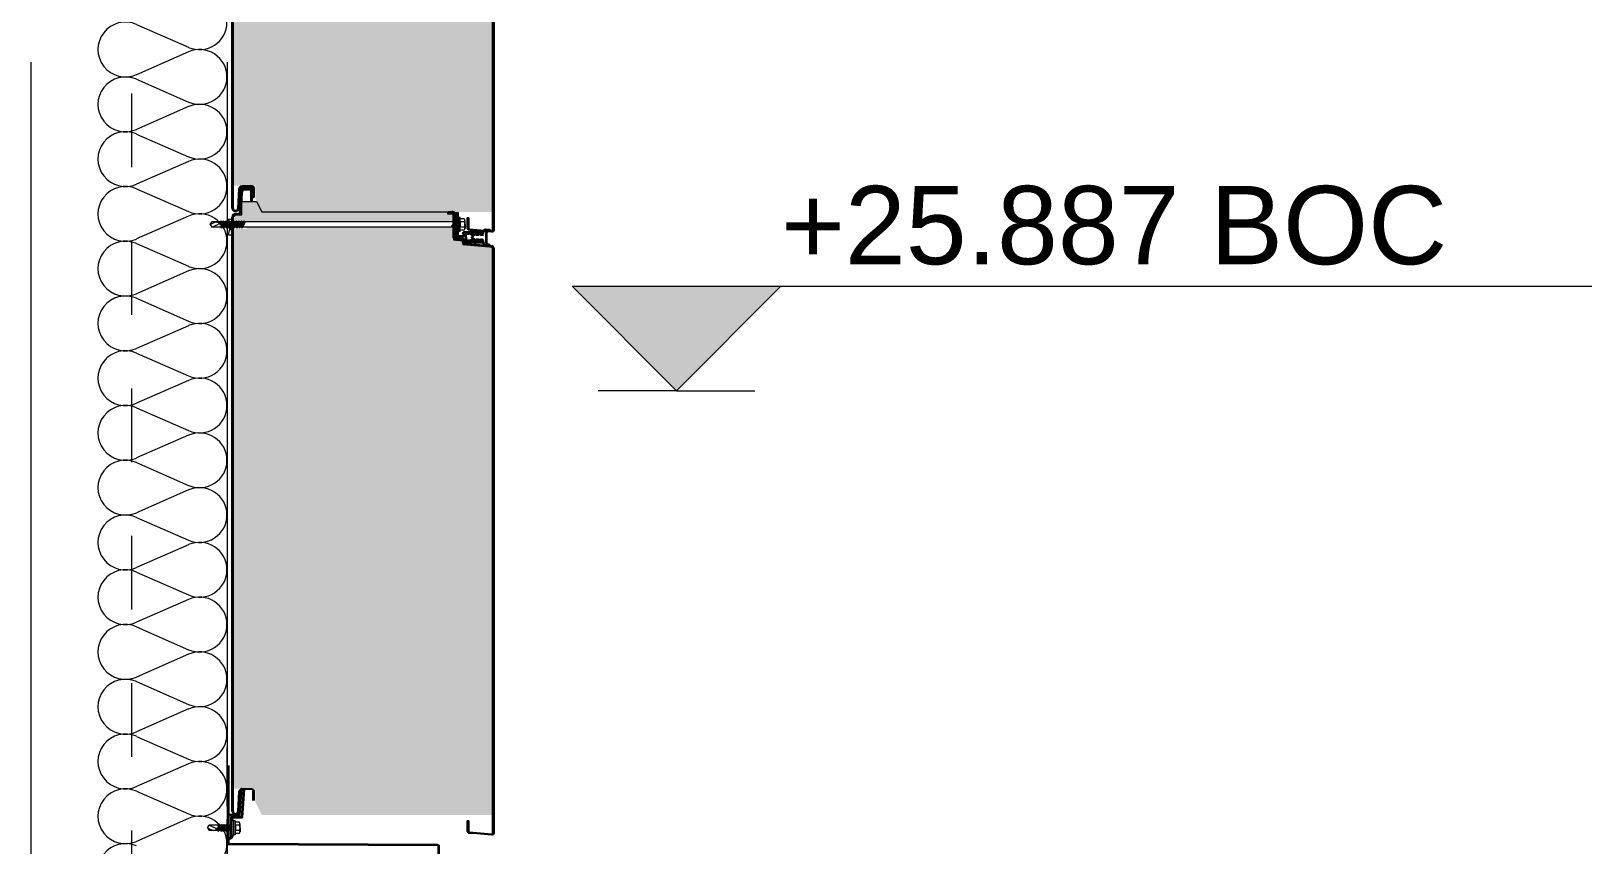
# Model space of a CAD drawing. Header units: millimetres. Extents: x -54677 to 188015, y -4000 to 32873.
# Drawn here: x -13473 to -12278, y 19752 to 20375 of the extents above; entities that cross this region are included whole.
import ezdxf

# ---------------------------------------------------------------- set-up
doc = ezdxf.new("R2010")
doc.units = ezdxf.units.MM
doc.header["$MEASUREMENT"] = 0
doc.linetypes.add('Dashed', pattern=[112.888889, 56.444445, -56.444445])
doc.linetypes.add('Hidden Line', pattern=[55, 45, -10])
for name, color, linetype, lineweight in [('0_Pen_No__1', 7, 'Continuous', 13), ('0_Pen_No__3', 7, 'Continuous', 18), ('0_Pen_No__4', 7, 'Continuous', 20), ('0_Pen_No__5', 7, 'Continuous', 25), ('0_Pen_No__6', 7, 'Continuous', 35), ('0_Pen_No__7', 7, 'Continuous', 35), ('2D Layer_Pen_No__1', 7, 'Continuous', 13), ('A-35-M_FFE_Loose_Pen_No__1', 7, 'Continuous', 13), ('New_A-95-D_Stair_Detail.Dim_Pen_No__4', 7, 'Continuous', 20)]:
    doc.layers.add(name, color=color, linetype=linetype, lineweight=lineweight)
doc.layers.add('0_Pen_No__81', color=7, linetype='Continuous', lineweight=20, true_color=0x6a6a6a)
doc.layers.add('A-20-M_Ceiling_Pen_No__241', color=7, linetype='Continuous', lineweight=13, true_color=0xc30c20)
doc.layers.add('A-35-M_FFE_Loose', color=7, linetype='Continuous')
doc.layers.add('New_A-95-D_Stair_Detail.Dim', color=7, linetype='Continuous')
doc.styles.add('GENERATED_STYLE_1', font='')
doc.styles.get('GENERATED_STYLE_1').set_extended_font_data('Arial')

# ---------------------------------------------------------------- blocks, each defined once
blk = doc.blocks.new('Fiber Insulation 17[1]_1', base_point=(-13322.7, 20801.6))
at = {"layer": 'A-35-M_FFE_Loose_Pen_No__1', "linetype": 'Continuous'}
for p, q in [((-13392.1, 20380.5), (-13352.2, 20363)), ((-13352.2, 20359.5), (-13392.1, 20342)), ((-13392.1, 20338.5), (-13352.2, 20321.1)), ((-13352.2, 20317.6), (-13392.1, 20300.1)), ((-13392.1, 20296.6), (-13352.2, 20279.1)), ((-13352.2, 20275.6), (-13392.1, 20258.2)), ((-13392.1, 20254.7), (-13352.2, 20237.2)), ((-13352.2, 20233.7), (-13392.1, 20216.2)), ((-13392.1, 20212.7), (-13352.2, 20195.3)), ((-13352.2, 20191.7), (-13392.1, 20174.3)), ((-13392.1, 20170.8), (-13352.2, 20153.3)), ((-13352.2, 20149.8), (-13392.1, 20132.4)), ((-13392.1, 20128.8), (-13352.2, 20111.4)), ((-13352.2, 20107.9), (-13392.1, 20090.4)), ((-13392.1, 20086.9), (-13352.2, 20069.5)), ((-13352.2, 20065.9), (-13392.1, 20048.5)), ((-13392.1, 20045), (-13352.2, 20027.5)), ((-13352.2, 20024), (-13392.1, 20006.6)), ((-13392.1, 20003), (-13352.2, 19985.6)), ((-13352.2, 19982.1), (-13392.1, 19964.6)), ((-13392.1, 19961.1), (-13352.2, 19943.7)), ((-13352.2, 19940.1), (-13392.1, 19922.7)), ((-13392.1, 19919.2), (-13352.2, 19901.7)), ((-13352.2, 19898.2), (-13392.1, 19880.7)), ((-13392.1, 19877.2), (-13352.2, 19859.8)), ((-13352.2, 19856.3), (-13392.1, 19838.8)), ((-13392.1, 19835.3), (-13352.2, 19817.8)), ((-13352.2, 19814.3), (-13392.1, 19796.9)), ((-13392.1, 19793.4), (-13352.2, 19775.9)), ((-13352.2, 19772.4), (-13392.1, 19754.9))]:
    blk.add_line(p, q, dxfattribs=at)
for centre, start, end in [((-13400.6, 20361.3), 66.3487, 293.6514), ((-13343.8, 20382.2), 246.3487, 0), ((-13343.8, 20340.3), 0, 113.6513), ((-13400.6, 20319.3), 66.3487, 293.6514), ((-13343.8, 20340.3), 246.3487, 0), ((-13343.8, 20298.4), 0, 113.6513), ((-13400.6, 20277.4), 66.3487, 293.6514), ((-13343.8, 20298.4), 246.3487, 0), ((-13343.8, 20256.4), 0, 113.6513), ((-13400.6, 20235.4), 66.3487, 293.6514), ((-13343.8, 20256.4), 246.3487, 0), ((-13343.8, 20214.5), 0, 113.6513), ((-13400.6, 20193.5), 66.3487, 293.6514), ((-13343.8, 20214.5), 246.3487, 0), ((-13343.8, 20172.5), 0, 113.6513), ((-13400.6, 20151.6), 66.3487, 293.6514), ((-13343.8, 20172.5), 246.3487, 0), ((-13343.8, 20130.6), 0, 113.6513), ((-13400.6, 20109.6), 66.3487, 293.6514), ((-13343.8, 20130.6), 246.3487, 0), ((-13343.8, 20088.7), 0, 113.6513), ((-13400.6, 20067.7), 66.3487, 293.6514), ((-13343.8, 20088.7), 246.3487, 0), ((-13343.8, 20046.7), 0, 113.6513), ((-13400.6, 20025.8), 66.3487, 293.6514), ((-13343.8, 20046.7), 246.3487, 0), ((-13343.8, 20004.8), 0, 113.6513), ((-13400.6, 19983.8), 66.3487, 293.6514), ((-13343.8, 20004.8), 246.3487, 0), ((-13343.8, 19962.9), 0, 113.6513), ((-13400.6, 19941.9), 66.3487, 293.6514), ((-13343.8, 19962.9), 246.3487, 0), ((-13343.8, 19920.9), 0, 113.6513), ((-13400.6, 19900), 66.3487, 293.6514), ((-13343.8, 19920.9), 246.3487, 0), ((-13343.8, 19879), 0, 113.6513), ((-13400.6, 19858), 66.3487, 293.6514), ((-13343.8, 19879), 246.3487, 0), ((-13343.8, 19837), 0, 113.6513), ((-13400.6, 19816.1), 66.3487, 293.6514), ((-13343.8, 19837), 246.3487, 0), ((-13343.8, 19795.1), 0, 113.6513), ((-13400.6, 19774.1), 66.3487, 293.6514), ((-13343.8, 19795.1), 246.3487, 0), ((-13343.8, 19753.2), 0, 113.6513), ((-13400.6, 19732.2), 66.3487, 293.6514), ((-13343.8, 19753.2), 246.3487, 0)]:
    blk.add_arc(centre, 21, start, end, dxfattribs=at)
blk = doc.blocks.new('Dimension_7_1', base_point=(-12978.5, 20100))
at = {"layer": 'New_A-95-D_Stair_Detail.Dim', "linetype": 'Continuous', "lineweight": 0, "true_color": 0x000000}
blk.add_hatch(color=178, dxfattribs=at).paths.add_polyline_path([(-12978.5, 20100), (-12898.5, 20180), (-13058.5, 20180)])
at = {"layer": 'New_A-95-D_Stair_Detail.Dim_Pen_No__4', "linetype": 'Continuous'}
for p, q in [((-12978.5, 20100), (-13058.5, 20180)), ((-13058.5, 20180), (-12898.5, 20180)), ((-12898.5, 20180), (-12978.5, 20100)), ((-12898.5, 20180), (-12277.6, 20180)), ((-12978.5, 20100), (-13038.5, 20100)), ((-12978.5, 20100), (-12918.5, 20100))]:
    blk.add_line(p, q, dxfattribs=at)
at = {"layer": 'New_A-95-D_Stair_Detail.Dim_Pen_No__4', "insert": (-12898.5, 20196), "char_height": 60, "attachment_point": 7, "style": 'GENERATED_STYLE_1'}
blk.add_mtext('\\A1;{\\fArial|b0|i0|c0|p34;+25.887 BOC}', dxfattribs=at)

msp = doc.modelspace()

# ---------------------------------------------------------------- hatches: boundary and pattern name
at = {"layer": '0_Pen_No__1', "linetype": 'Continuous'}
msp.add_hatch(color=256, dxfattribs=at).paths.add_polyline_path([(-13319.2, 19773.1), (-13319.7, 19773.2), (-13319.7, 19757.2), (-13319.2, 19757.2)])
at = {"layer": '0_Pen_No__3', "linetype": 'Continuous'}
h = msp.add_hatch(dxfattribs=at)
h.set_pattern_fill('ANSI31_0001', color=256, style=0, pattern_type=2)
h.set_pattern_definition([(45, (-14076.05, 19583.43), (-220.97, 220.97), [])])
h.paths.add_polyline_path([(-13313, 20252.8), (-13311.8, 20252.8, -0.304072), (-13309.3, 20254.4), (-13305.4, 20254.4, -0.414214), (-13303.7, 20252.8), (-13302.8, 20252.8), (-13302.8, 20255.4, 0.414214), (-13303.9, 20256.4), (-13311, 20256.4, 0.39896), (-13313, 20254.6)])
msp.add_hatch(color=256, dxfattribs=at).paths.add_polyline_path([(-13309.3, 20254.4), (-13305.4, 20254.4, -0.414214), (-13303.7, 20252.8), (-13302.8, 20252.8), (-13302.8, 20255.4, 0.414214), (-13303.9, 20256.4), (-13311, 20256.4, 0.39896), (-13313, 20254.5), (-13313, 20252.8), (-13311.8, 20252.8, -0.304072)])
at = {"layer": '0_Pen_No__4', "linetype": 'Continuous', "lineweight": 0, "true_color": 0x000000}
for points in [[(-13318.2, 20876.6), (-13318.2, 20256.9), (-13318.2, 20257), (-13301.2, 20257), (-13301.2, 20247), (-13296.2, 20237), (-13119.2, 20237), (-13119.2, 20876.6)], [(-13309.6, 20230.1), (-13308.9, 20229.3), (-13149.2, 20229.3), (-13149.2, 20235.2, 0.085197), (-13149.3, 20235.6), (-13153.9, 20235.6), (-13153.9, 20237), (-13296.2, 20237), (-13300.1, 20244.8), (-13311.4, 20244.8), (-13311.4, 20234.8), (-13316.2, 20234.8), (-13318.2, 20232.8), (-13318.2, 20229.3), (-13317.9, 20229.3), (-13317.6, 20230.1), (-13317.9, 20228.9), (-13317.9, 20228.9), (-13317.5, 20228.2), (-13317.5, 20228.2), (-13316.9, 20229.3), (-13317.6, 20230.1)], [(-13119.2, 20114.9), (-13119.2, 20198.9), (-13119.2, 20209.9), (-13126.8, 20210.5), (-13128.7, 20210.7), (-13142.2, 20211.9), (-13142.2, 20214.5, 0.177727), (-13142.3, 20214.9), (-13149.2, 20215.6), (-13149.2, 20224.8), (-13149.6, 20225.3), (-13307.4, 20225.3), (-13308.3, 20223.4), (-13308.7, 20224.2), (-13309.7, 20224.2), (-13310.3, 20223.4), (-13310.7, 20224.2), (-13311.7, 20224.2), (-13312.3, 20223.4), (-13312.7, 20224.2), (-13313.7, 20224.2), (-13314.3, 20223.4), (-13314.7, 20224.2), (-13315.7, 20224.2), (-13316.3, 20223.4), (-13316.7, 20224.2), (-13317.7, 20224.2), (-13318.2, 20223.5), (-13318.2, 20114.9)], [(-13318.2, 20114.9), (-13318.2, 19795.1), (-13318.2, 19795.2), (-13301.2, 19795.2), (-13301.2, 19785.2), (-13296.2, 19775.2), (-13119.2, 19775.2), (-13119.2, 20114.9)]]:
    msp.add_hatch(color=178, dxfattribs=at).paths.add_polyline_path(points)
at = {"layer": '0_Pen_No__4', "linetype": 'Continuous'}
h = msp.add_hatch(dxfattribs=at)
h.set_pattern_fill('INSUL_0001', color=256, style=0, pattern_type=2)
h.set_pattern_definition([(45, (-13876.3, 19233), (-1591, 1591), []), (45, (-14406.6, 19763.2), (-1591, 1591), [750, -750]), (45, (-14937, 20293.6), (-1591, 1591), [750, -750])])
h.paths.add_polyline_path([(-13147.1, 20229.3), (-13149.2, 20235.2, 0.085197), (-13149.3, 20235.6), (-13153.9, 20235.6), (-13153.9, 20237), (-13296.2, 20237), (-13300.1, 20244.8), (-13311.4, 20244.8), (-13311.4, 20234.8), (-13316.2, 20234.8), (-13318.2, 20232.8), (-13318.2, 20228.5), (-13317.9, 20228.9), (-13317.5, 20228.2), (-13316.5, 20228.2), (-13315.9, 20228.9), (-13315.5, 20228.2), (-13314.5, 20228.2), (-13313.9, 20228.9), (-13313.5, 20228.2), (-13312.5, 20228.2), (-13311.9, 20228.9), (-13311.5, 20228.2), (-13310.5, 20228.2), (-13309.9, 20228.9), (-13307.4, 20229.3)])
at = {"layer": '0_Pen_No__7', "linetype": 'Continuous'}
h = msp.add_hatch(dxfattribs=at)
h.set_pattern_fill('ANSI31_0001', color=256, style=0, pattern_type=2)
h.set_pattern_definition([(135, (-13241.08, 20101.45), (265.17, 265.17), [])])
h.paths.add_polyline_path([(-13135.2, 20217.9, 0.512725), (-13135.2, 20217.1), (-13132.2, 20215, 0.645734), (-13131.9, 20215.2), (-13132, 20215.5), (-13129.6, 20215.5), (-13128.8, 20215, 0.645734), (-13128.5, 20215.2), (-13128.6, 20215.5), (-13127.1, 20215.5, -0.414214), (-13126.6, 20215), (-13126.6, 20213.7, 0.185503), (-13126.4, 20213), (-13125.1, 20211.6, 0.189692), (-13124.4, 20211.2), (-13121.7, 20211, 0.78441), (-13121.6, 20211.6), (-13123.4, 20212, -0.34718), (-13124.1, 20213), (-13124.1, 20221.3, -0.396857), (-13123.2, 20222.3), (-13121.5, 20222.4, 0.78441), (-13121.5, 20223), (-13124.8, 20223.3, 0.235302), (-13125.6, 20222.9), (-13126.4, 20222.1, 0.185503), (-13126.6, 20221.4), (-13126.6, 20220, -0.414214), (-13127.1, 20219.5), (-13128.6, 20219.5), (-13128.5, 20219.9, 0.645734), (-13128.8, 20220.1), (-13129.6, 20219.5), (-13132, 20219.5), (-13131.9, 20219.9, 0.645734), (-13132.2, 20220.1)])
h.paths.add_polyline_path([(-13133.8, 20217.4, -0.512725), (-13133.8, 20217.7), (-13132.7, 20218.5, -0.157084), (-13132.4, 20218.6), (-13130.1, 20218.6), (-13130.6, 20217.5), (-13130.1, 20216.4), (-13132.4, 20216.4, -0.157084), (-13132.7, 20216.5)], flags=0)
h.paths.add_polyline_path([(-13129.7, 20217.5), (-13129.2, 20218.6), (-13126.3, 20218.6, -0.414214), (-13126.1, 20218.4), (-13126.1, 20216.6, -0.414214), (-13126.3, 20216.4), (-13129.2, 20216.4)], flags=0)

# ---------------------------------------------------------------- linework, layer by layer
at = {"layer": '0_Pen_No__1', "linetype": 'Continuous'}
for p, q in [((-13145.5, 20236.3), (-13148.5, 20236.3)), ((-13148.5, 20236.3), (-13148.5, 20236)), ((-13145.5, 20227.3), (-13145.5, 20236.3)), ((-13335.7, 20227.3), (-13331.5, 20229.3)), ((-13335.7, 20227.3), (-13334.5, 20229.3)), ((-13335.7, 20227.3), (-13334.5, 20225.3)), ((-13327.9, 20229.3), (-13334.5, 20229.3)), ((-13334.5, 20225.3), (-13329.3, 20227.5)), ((-13328.1, 20225.3), (-13334.5, 20225.3)), ((-13331.5, 20229.3), (-13328.6, 20228.5)), ((-13328.6, 20228.5), (-13329.3, 20227.5)), ((-13327.7, 20225.3), (-13328.8, 20225.3)), ((-13327.6, 20230.1), (-13328.1, 20228.3)), ((-13327.6, 20230.1), (-13328.1, 20229)), ((-13326.9, 20229.3), (-13328.1, 20226.8)), ((-13328.1, 20229), (-13328.1, 20226.8)), ((-13325.6, 20230.1), (-13327.7, 20225.3)), ((-13327.7, 20225.3), (-13327.1, 20224.6)), ((-13326.9, 20229.3), (-13327.6, 20230.1)), ((-13325.6, 20230.1), (-13327.1, 20224.6)), ((-13324.9, 20229.3), (-13327.1, 20224.6)), ((-13325.9, 20229.3), (-13326.9, 20229.3)), ((-13325.7, 20225.3), (-13326.8, 20225.3)), ((-13323.6, 20230.1), (-13325.7, 20225.3)), ((-13325.7, 20225.3), (-13325.1, 20224.6)), ((-13324.9, 20229.3), (-13325.6, 20230.1)), ((-13323.6, 20230.1), (-13325.1, 20224.6)), ((-13322.9, 20229.3), (-13325.1, 20224.6)), ((-13323.9, 20229.3), (-13324.9, 20229.3)), ((-13323.7, 20225.3), (-13324.8, 20225.3)), ((-13321.6, 20230.1), (-13323.7, 20225.3)), ((-13323.7, 20225.3), (-13323.1, 20224.6)), ((-13322.9, 20229.3), (-13323.6, 20230.1)), ((-13321.6, 20230.1), (-13323.1, 20224.6)), ((-13320.9, 20229.3), (-13323.1, 20224.6)), ((-13321.9, 20229.3), (-13322.9, 20229.3)), ((-13321.7, 20225.3), (-13322.8, 20225.3)), ((-13319.6, 20230.1), (-13321.7, 20225.3)), ((-13321.7, 20225.3), (-13321.1, 20224.6)), ((-13320.9, 20229.3), (-13321.6, 20230.1)), ((-13319.6, 20230.1), (-13321.1, 20224.6)), ((-13318.9, 20229.3), (-13321.1, 20224.6)), ((-13319.9, 20229.3), (-13320.9, 20229.3)), ((-13319.7, 20225.3), (-13320.8, 20225.3)), ((-13317.6, 20230.1), (-13319.7, 20225.3)), ((-13319.7, 20225.3), (-13319.1, 20224.6)), ((-13318.9, 20229.3), (-13319.6, 20230.1)), ((-13317.6, 20230.1), (-13319.1, 20224.6)), ((-13316.9, 20229.3), (-13319.1, 20224.6)), ((-13317.9, 20229.3), (-13318.9, 20229.3)), ((-13317.7, 20225.3), (-13318.8, 20225.3)), ((-13315.6, 20230.1), (-13317.7, 20225.3)), ((-13317.7, 20225.3), (-13317.1, 20224.6)), ((-13316.9, 20229.3), (-13317.6, 20230.1)), ((-13315.6, 20230.1), (-13317.1, 20224.6)), ((-13314.9, 20229.3), (-13317.1, 20224.6)), ((-13315.9, 20229.3), (-13316.9, 20229.3)), ((-13315.7, 20225.3), (-13316.8, 20225.3)), ((-13313.6, 20230.1), (-13315.7, 20225.3)), ((-13315.7, 20225.3), (-13315.1, 20224.6)), ((-13314.9, 20229.3), (-13315.6, 20230.1)), ((-13313.6, 20230.1), (-13315.1, 20224.6)), ((-13312.9, 20229.3), (-13315.1, 20224.6)), ((-13313.9, 20229.3), (-13314.9, 20229.3)), ((-13313.7, 20225.3), (-13314.8, 20225.3)), ((-13311.6, 20230.1), (-13313.7, 20225.3)), ((-13313.7, 20225.3), (-13313.1, 20224.6)), ((-13312.9, 20229.3), (-13313.6, 20230.1)), ((-13311.6, 20230.1), (-13313.1, 20224.6)), ((-13310.9, 20229.3), (-13313.1, 20224.6)), ((-13311.9, 20229.3), (-13312.9, 20229.3)), ((-13311.7, 20225.3), (-13312.8, 20225.3)), ((-13309.6, 20230.1), (-13311.7, 20225.3)), ((-13311.7, 20225.3), (-13311.1, 20224.6)), ((-13310.9, 20229.3), (-13311.6, 20230.1)), ((-13309.6, 20230.1), (-13311.1, 20224.6)), ((-13308.9, 20229.3), (-13311.1, 20224.6)), ((-13309.9, 20229.3), (-13310.9, 20229.3)), ((-13145.5, 20225.3), (-13310.8, 20225.3)), ((-13308.9, 20229.3), (-13309.6, 20230.1)), ((-13145.5, 20229.3), (-13308.9, 20229.3)), ((-13144.3, 20232.6), (-13145.5, 20232.6)), ((-13145.5, 20232.6), (-13145.5, 20222)), ((-13144.3, 20222), (-13144.3, 20232.6)), ((-13141.1, 20231.6), (-13144.3, 20231.6)), ((-13140.9, 20229.4), (-13144.3, 20229.4)), ((-13140.9, 20225.2), (-13144.3, 20225.2)), ((-13141.1, 20223), (-13144.3, 20223)), ((-13143.9, 20225.2), (-13143.9, 20229.4)), ((-13140.5, 20227.3), (-13140.5, 20230.4)), ((-13140.5, 20227.3), (-13140.5, 20224.2)), ((-13144.3, 20222), (-13145.5, 20222)), ((-13145.5, 20218.4), (-13145.5, 20222)), ((-13319.7, 19765.2), (-13319.7, 19773.2)), ((-13319.2, 19773.1), (-13319.7, 19773.2)), ((-13319.2, 19765.2), (-13319.2, 19773.1)), ((-13317.8, 19770.5), (-13317.8, 19759.9)), ((-13316.6, 19770.5), (-13317.8, 19770.5)), ((-13316.6, 19770.5), (-13316.6, 19759.9)), ((-13313.3, 19769.5), (-13316.6, 19769.5)), ((-13312.8, 19765.2), (-13312.8, 19768.3)), ((-13337.7, 19765.2), (-13336.5, 19767.2)), ((-13337.7, 19765.2), (-13333.5, 19763.2)), ((-13337.7, 19765.2), (-13336.5, 19763.2)), ((-13336.5, 19767.2), (-13331.3, 19764.9)), ((-13330.1, 19767.2), (-13336.5, 19767.2)), ((-13330.1, 19763.2), (-13336.5, 19763.2)), ((-13333.5, 19763.2), (-13330.6, 19763.9)), ((-13329.9, 19763.2), (-13332.9, 19763.2)), ((-13330.6, 19763.9), (-13331.3, 19764.9)), ((-13329.7, 19767.2), (-13330.8, 19767.2)), ((-13330.1, 19763.5), (-13330.1, 19765.6)), ((-13328.9, 19763.1), (-13330.1, 19765.6)), ((-13329.6, 19762.4), (-13330.1, 19764.2)), ((-13329.6, 19762.4), (-13330.1, 19763.5)), ((-13329.7, 19767.2), (-13329.1, 19767.9)), ((-13327.6, 19762.4), (-13329.7, 19767.2)), ((-13328.9, 19763.2), (-13329.6, 19762.4)), ((-13326.9, 19763.1), (-13329.1, 19767.9)), ((-13327.6, 19762.4), (-13329.1, 19767.9)), ((-13327.9, 19763.2), (-13328.9, 19763.2)), ((-13327.7, 19767.2), (-13328.8, 19767.2)), ((-13327.7, 19767.2), (-13327.1, 19767.9)), ((-13325.6, 19762.4), (-13327.7, 19767.2)), ((-13326.9, 19763.2), (-13327.6, 19762.4)), ((-13324.9, 19763.1), (-13327.1, 19767.9)), ((-13325.6, 19762.4), (-13327.1, 19767.9)), ((-13325.9, 19763.2), (-13326.9, 19763.2)), ((-13325.7, 19767.2), (-13326.8, 19767.2)), ((-13325.7, 19767.2), (-13325.1, 19767.9)), ((-13323.6, 19762.4), (-13325.7, 19767.2)), ((-13324.9, 19763.2), (-13325.6, 19762.4)), ((-13322.9, 19763.1), (-13325.1, 19767.9)), ((-13323.6, 19762.4), (-13325.1, 19767.9)), ((-13323.9, 19763.2), (-13324.9, 19763.2)), ((-13323.7, 19767.2), (-13324.8, 19767.2)), ((-13323.7, 19767.2), (-13323.1, 19767.9)), ((-13321.6, 19762.4), (-13323.7, 19767.2)), ((-13322.9, 19763.2), (-13323.6, 19762.4)), ((-13321.6, 19762.4), (-13323.1, 19767.9)), ((-13320.9, 19763.1), (-13323.1, 19767.9)), ((-13321.9, 19763.2), (-13322.9, 19763.2)), ((-13321.7, 19767.2), (-13322.8, 19767.2)), ((-13321.7, 19767.2), (-13321.1, 19767.9)), ((-13319.7, 19762.6), (-13321.7, 19767.2)), ((-13320.9, 19763.2), (-13321.6, 19762.4)), ((-13319.7, 19764.7), (-13321.1, 19767.9)), ((-13319.7, 19762.7), (-13321.1, 19767.9)), ((-13319.9, 19763.2), (-13320.9, 19763.2)), ((-13319.7, 19767.2), (-13320.8, 19767.2)), ((-13319.7, 19767.2), (-13319.7, 19767.2)), ((-13319.7, 19767), (-13319.7, 19767.2)), ((-13319.7, 19765.2), (-13319.7, 19757.2)), ((-13319.2, 19757.2), (-13319.7, 19757.2)), ((-13319.2, 19765.2), (-13319.2, 19757.2)), ((-13316.6, 19759.9), (-13317.8, 19759.9)), ((-13313.2, 19767.3), (-13316.6, 19767.3)), ((-13313.2, 19763.1), (-13316.6, 19763.1)), ((-13313.3, 19760.9), (-13316.6, 19760.9)), ((-13316.2, 19767.3), (-13316.2, 19763.1)), ((-13312.8, 19765.2), (-13312.8, 19762.1))]:
    msp.add_line(p, q, dxfattribs=at)
for centre, radius, start, end in [((-13142.1, 20230.4), 1.55, 318.7018, 49.0336), ((-13142.1, 20224.2), 1.55, 310.9664, 41.2982), ((-13147.1, 20227.2), 6.54, 1.0349, 19.8241), ((-13147.1, 20227.4), 6.54, 340.1759, 358.9651), ((-13325.9, 19767.9), 8.47, 17.5645, 37.8235), ((-13314.4, 19768.3), 1.55, 318.7018, 49.0336), ((-13325.9, 19762.4), 8.47, 322.1765, 342.4355), ((-13314.4, 19762), 1.55, 310.9664, 41.2982), ((-13319.3, 19765), 6.54, 1.0349, 19.8241), ((-13319.3, 19765.3), 6.54, 340.1759, 358.9651)]:
    msp.add_arc(centre, radius, start, end, dxfattribs=at)
at = {"layer": '0_Pen_No__3', "linetype": 'Continuous'}
for p, q in [((-13313, 20254.6), (-13313, 20252.8)), ((-13313, 20254.5), (-13313, 20252.8)), ((-13313, 20254.5), (-13313, 20252.8)), ((-13311.8, 20252.8), (-13313, 20252.8)), ((-13311.8, 20252.8), (-13313, 20252.8)), ((-13311.8, 20252.8), (-13313, 20252.8)), ((-13303.9, 20256.4), (-13311, 20256.4)), ((-13303.9, 20256.4), (-13311, 20256.4)), ((-13309.3, 20254.4), (-13305.4, 20254.4)), ((-13309.3, 20254.4), (-13305.4, 20254.4)), ((-13309.3, 20254.4), (-13305.4, 20254.4)), ((-13303.7, 20252.8), (-13302.8, 20252.8)), ((-13303.7, 20252.8), (-13302.8, 20252.8)), ((-13303.7, 20252.8), (-13302.8, 20252.8)), ((-13302.8, 20252.8), (-13302.8, 20255.4)), ((-13302.8, 20252.8), (-13302.8, 20255.4)), ((-13302.8, 20252.8), (-13302.8, 20255.4)), ((-13321.6, 20231.5), (-13318.7, 20231.5)), ((-13321.6, 20231.5), (-13318.7, 20219.5)), ((-13321.6, 20219.5), (-13318.7, 20231.5)), ((-13321.6, 20219.5), (-13318.7, 20219.5)), ((-13303.9, 19794.6), (-13311, 19794.6))]:
    msp.add_line(p, q, dxfattribs=at)
for centre, radius, start, end in [((-13311, 20254.4), 2, 90, 177.0001), ((-13311, 20254.4), 2, 90, 177.0001), ((-13309.3, 20251.8), 2.63, 90, 157.6522), ((-13309.3, 20251.8), 2.63, 90, 157.6522), ((-13309.3, 20251.8), 2.63, 90, 157.6522), ((-13305.4, 20252.8), 1.63, 360, 90), ((-13305.4, 20252.8), 1.63, 360, 90), ((-13305.4, 20252.8), 1.63, 360, 90), ((-13303.9, 20255.4), 1.08, 359.9999, 90), ((-13303.9, 20255.4), 1.08, 359.9999, 90), ((-13311, 19792.6), 2, 90, 177.0001), ((-13303.9, 19793.5), 1.08, 359.9999, 90)]:
    msp.add_arc(centre, radius, start, end, dxfattribs=at)
at = {"layer": '0_Pen_No__4', "linetype": 'Continuous'}
for p, q in [((-13119.2, 20222.6), (-13119.2, 20277.6)), ((-13318.2, 20232.8), (-13316.2, 20234.8)), ((-13316.2, 20234.8), (-13311.4, 20234.8)), ((-13311.4, 20244.8), (-13300.1, 20244.8)), ((-13311.4, 20234.8), (-13311.4, 20244.8)), ((-13300.1, 20244.8), (-13296.2, 20237)), ((-13296.2, 20237), (-13153.9, 20237)), ((-13155.3, 20237), (-13153.9, 20237)), ((-13153.9, 20237), (-13153.9, 20235.6)), ((-13153.9, 20235.6), (-13149.2, 20235.6)), ((-13149.2, 20229.2), (-13149.2, 20235.6)), ((-13149.2, 20227.7), (-13150.5, 20226.4)), ((-13150.5, 20226.4), (-13149.2, 20224.8)), ((-13149.2, 20224.8), (-13149.2, 20215.6)), ((-13149.2, 20215.6), (-13142.2, 20214.9)), ((-13142.2, 20214.9), (-13142.2, 20211.9)), ((-13142.2, 20211.9), (-13119.2, 20209.9)), ((-13119.2, 19760.8), (-13119.2, 19815.8))]:
    msp.add_line(p, q, dxfattribs=at)
at = {"layer": '0_Pen_No__5', "linetype": 'Continuous'}
for p, q in [((-13318.7, 20277.6), (-13318.7, 20876.6)), ((-13318.7, 20239.9), (-13318.7, 20277.6)), ((-13313, 20254.5), (-13313.7, 20239.8)), ((-13312.7, 20237.3), (-13312, 20252)), ((-13303.9, 20256.4), (-13311, 20256.4)), ((-13303.9, 20256.4), (-13311, 20256.4)), ((-13309.3, 20254.4), (-13305.4, 20254.4)), ((-13303.7, 20252.8), (-13303.7, 20245.4)), ((-13302.8, 20248), (-13302.8, 20255.4)), ((-13302.3, 20248), (-13302.8, 20248)), ((-13302.3, 20248), (-13302.8, 20248)), ((-13316.1, 20235.4), (-13315.2, 20235.4)), ((-13315.2, 20235.4), (-13314.7, 20235.4)), ((-13303.7, 20245.4), (-13304.2, 20245.4)), ((-13153.5, 20236.9), (-13150.7, 20237.2)), ((-13153.4, 20236.2), (-13153.5, 20236.9)), ((-13150.6, 20236.5), (-13153.4, 20236.2)), ((-13149.2, 20227.6), (-13149.2, 20235.2)), ((-13148.5, 20235.2), (-13148.5, 20227.4)), ((-13318.7, 19815.8), (-13318.7, 20232.8)), ((-13150.5, 20226.4), (-13149.2, 20227.6)), ((-13149.2, 20225.1), (-13150.5, 20226.4)), ((-13148.5, 20227.4), (-13149.5, 20226.4)), ((-13149.5, 20226.4), (-13148.5, 20225.4)), ((-13149.2, 20217.1), (-13149.2, 20225.1)), ((-13148.5, 20225.4), (-13148.5, 20217)), ((-13147.8, 20216.3), (-13142.8, 20215.9)), ((-13142.8, 20215.2), (-13147.8, 20215.6)), ((-13142.2, 20213.5), (-13142.2, 20214.5)), ((-13141.5, 20214.4), (-13141.5, 20213.4)), ((-13140.8, 20212.7), (-13120.1, 20210.9)), ((-13120.1, 20210.2), (-13140.8, 20212)), ((-13318.7, 19778.1), (-13318.7, 19815.8)), ((-13313, 19792.7), (-13313.7, 19778)), ((-13302.8, 19786.2), (-13302.8, 19793.5))]:
    msp.add_line(p, q, dxfattribs=at)
at = {"layer": '0_Pen_No__5', "linetype": 'Continuous', "flags": 128}
msp.add_lwpolyline([(-13318.2, 20876.6), (-13318.2, 20277.6)], dxfattribs=at)
for points in [[(-13118.5, 20876.6), (-13118.5, 20223.1, -0.440011), (-13120.2, 20221.6), (-13131.5, 20222.6), (-13137.2, 20223.1, -0.388879), (-13138.5, 20224.6), (-13138.5, 20232.5), (-13137.8, 20232.5), (-13137.8, 20224.5, 0.388879), (-13137.2, 20223.8), (-13131.4, 20223.3), (-13120, 20222.3, 0.440011), (-13119.2, 20223), (-13119.2, 20876.6)], [(-13318.2, 20277.6), (-13318.2, 20239.9, 0.974157), (-13314.2, 20239.8), (-13313.5, 20254.6, -0.39896), (-13311, 20256.9), (-13303.9, 20256.9, -0.414214), (-13302.3, 20255.4), (-13302.3, 20248)], [(-13304.2, 20245.4), (-13304.2, 20252.8, 0.414214), (-13305.4, 20253.9), (-13309.3, 20253.9, 0.39896), (-13311.5, 20251.9), (-13312.2, 20237.3, -0.39896), (-13314.7, 20234.9), (-13315.2, 20234.9), (-13316.1, 20234.9, 0.414214), (-13318.2, 20232.8), (-13318.2, 19815.8)], [(-13118.5, 20209.2), (-13118.5, 19761.3, -0.440011), (-13120.2, 19759.8), (-13131.5, 19760.8), (-13137.2, 19761.3, -0.388879), (-13138.5, 19762.8), (-13138.5, 19770.6), (-13137.8, 19770.6), (-13137.8, 19762.7, 0.388879), (-13137.2, 19762), (-13131.4, 19761.5), (-13120, 19760.5, 0.440011), (-13119.2, 19761.2), (-13119.2, 20209.2)], [(-13318.2, 19815.8), (-13318.2, 19778.1, 0.974157), (-13314.2, 19778), (-13313.5, 19792.8, -0.39896), (-13311, 19795.1), (-13303.9, 19795.1, -0.414214), (-13302.3, 19793.5), (-13302.3, 19786.2)]]:
    msp.add_lwpolyline(points, format="xyb", dxfattribs=at)
at = {"layer": '0_Pen_No__5', "linetype": 'Continuous'}
for centre, radius, start, end in [((-13311, 20254.4), 2, 90, 177.0001), ((-13311, 20254.4), 2, 90, 177.0001), ((-13309.3, 20251.8), 2.63, 90, 177), ((-13305.4, 20252.8), 1.63, 360, 90), ((-13303.9, 20255.4), 1.08, 359.9999, 90), ((-13303.9, 20255.4), 1.08, 359.9999, 90), ((-13316.2, 20239.9), 2.5, 180, 357), ((-13316.1, 20232.8), 2.63, 90, 180), ((-13314.7, 20237.4), 2, 269.9999, 357), ((-13150.5, 20235.2), 2, 360, 95), ((-13150.5, 20235.2), 1.3, 0, 95), ((-13147.7, 20217.1), 1.5, 180, 265), ((-13147.8, 20217), 0.7, 180, 265), ((-13143, 20214.4), 1.5, 0, 85), ((-13142.9, 20214.5), 0.7, 0, 84.9999), ((-13140.7, 20213.5), 1.5, 180, 265), ((-13140.8, 20213.4), 0.7, 180, 265), ((-13120.2, 20209.2), 1.7, 0, 85), ((-13120.2, 20209.2), 1, 0, 85), ((-13316.2, 19778.1), 2.5, 180, 357)]:
    msp.add_arc(centre, radius, start, end, dxfattribs=at)
at = {"layer": '0_Pen_No__6', "linetype": 'Continuous', "flags": 128}
msp.add_lwpolyline([(-13322, 19813), (-13322, 19753.6, 0.388879), (-13321.4, 19752.9), (-13161.4, 19752.2, -0.388879), (-13160.8, 19751.6), (-13160.8, 19703.6, -0.414214), (-13161.5, 19702.9), (-13162.1, 19702.9, -0.414214), (-13162.8, 19703.6), (-13162.8, 19714.9)], format="xyb", dxfattribs=at)
msp.add_lwpolyline([(-13322, 19813), (-13322, 19753.6, 0.388879), (-13321.4, 19752.9), (-13161.4, 19752.2, -0.388879), (-13160.8, 19751.6), (-13160.8, 19703.6, -0.414214), (-13161.5, 19702.9), (-13162.1, 19702.9, -0.414214), (-13162.8, 19703.6), (-13162.8, 19714.9)], format="xyb", dxfattribs=at)
at = {"layer": '0_Pen_No__7', "linetype": 'Continuous'}
for p, q in [((-13125.6, 20222.9), (-13126.4, 20222.1)), ((-13121.6, 20223), (-13124.8, 20223.3)), ((-13121.6, 20222.4), (-13123.2, 20222.3)), ((-13132.2, 20220.1), (-13135.2, 20217.9)), ((-13132.2, 20215), (-13135.2, 20217.1)), ((-13132, 20219.5), (-13131.9, 20219.8)), ((-13129.6, 20219.5), (-13132, 20219.5)), ((-13129.6, 20215.5), (-13132, 20215.5)), ((-13132, 20215.5), (-13131.9, 20215.2)), ((-13128.8, 20220.1), (-13129.6, 20219.5)), ((-13128.8, 20215), (-13129.6, 20215.5)), ((-13128.6, 20219.5), (-13128.5, 20219.8)), ((-13127.1, 20219.5), (-13128.6, 20219.5)), ((-13127.1, 20215.5), (-13128.6, 20215.5)), ((-13128.6, 20215.5), (-13128.5, 20215.2)), ((-13126.6, 20220), (-13126.6, 20221.4)), ((-13126.6, 20213.7), (-13126.6, 20215)), ((-13125.1, 20211.6), (-13126.4, 20213)), ((-13121.8, 20211), (-13124.4, 20211.2)), ((-13124.1, 20213), (-13124.1, 20221.3)), ((-13121.7, 20211.6), (-13123.4, 20212))]:
    msp.add_line(p, q, dxfattribs=at)
at = {"layer": '0_Pen_No__7', "linetype": 'Continuous', "flags": 128}
msp.add_lwpolyline([(-13134.8, 20219.3, -0.198912), (-13135.1, 20219.1), (-13135.2, 20219.1), (-13135.2, 20220.3), (-13139.6, 20220, 0.414214), (-13140.1, 20219.5), (-13139.9, 20215.7, 0.388879), (-13139.4, 20215.2), (-13135, 20215), (-13135, 20216, -0.221334), (-13134.6, 20215.9), (-13133.7, 20215.1, 0.176327), (-13133.4, 20215), (-13131.6, 20214.9), (-13131.6, 20215.6, -0.221334), (-13131.2, 20215.4), (-13130.7, 20215, 0.176327), (-13130.4, 20214.8), (-13128.2, 20214.7), (-13128.2, 20215.7), (-13128.2, 20215.7, -0.198912), (-13127.8, 20215.6), (-13127.1, 20214.9, -0.198912), (-13126.9, 20214.6), (-13126.8, 20213.2), (-13140.7, 20213.7, -0.388879), (-13141.3, 20214.4), (-13141.4, 20215.4, 0.388879), (-13142.8, 20216.8), (-13147.9, 20217, -0.402694), (-13148.5, 20217.7), (-13148.5, 20236, -0.414214), (-13147, 20234.5), (-13147, 20231.7), (-13147.5, 20231.2), (-13147, 20230.7), (-13147, 20227.7), (-13147.5, 20227.2), (-13147, 20226.7), (-13147, 20219.2, 0.402694), (-13146.4, 20218.5), (-13142.1, 20218.3, 0.440011), (-13141.5, 20218.8), (-13141.6, 20220.9, -0.414214), (-13141.2, 20221.5), (-13127.8, 20222.1, -0.414214), (-13127.2, 20221.6), (-13127.2, 20220.7, -0.198912), (-13127.3, 20220.3), (-13128, 20219.6, -0.198912), (-13128.3, 20219.4), (-13128.4, 20219.4), (-13128.4, 20220.6), (-13130.2, 20220.5, 0.198912), (-13130.6, 20220.3), (-13131.4, 20219.4, -0.198912), (-13131.7, 20219.3), (-13131.8, 20219.3), (-13131.8, 20220.4), (-13133.6, 20220.3, 0.198912), (-13134, 20220.2)], format="xyb", close=True, dxfattribs=at)
msp.add_lwpolyline([(-13319.7, 19757.2), (-13321.7, 19757.2), (-13321.7, 19775.2), (-13313.2, 19775.2), (-13311.8, 19795.1), (-13309.8, 19795), (-13311.3, 19773.2), (-13319.7, 19773.2)], close=True, dxfattribs=at)
at = {"layer": '0_Pen_No__7', "linetype": 'Continuous'}
for centre, radius, start, end in [((-13124.9, 20222.3), 1, 85, 137.9638), ((-13121.6, 20222.7), 0.3, 264.6205, 95.3445), ((-13134.9, 20217.5), 0.5, 125.7093, 234.2907), ((-13132.1, 20219.9), 0.2, 338.7607, 125.7093), ((-13132.1, 20215.2), 0.2, 234.2907, 21.2393), ((-13128.7, 20219.9), 0.2, 338.7607, 125.7093), ((-13128.7, 20215.2), 0.2, 234.2907, 21.2393), ((-13127.1, 20220), 0.5, 270, 0), ((-13127.1, 20215), 0.5, 0, 90), ((-13125.6, 20221.4), 1, 137.9638, 180), ((-13125.6, 20213.7), 1, 180, 222.0362), ((-13124.4, 20212.2), 1, 222.0362, 265), ((-13123.1, 20221.3), 1, 93.416, 180), ((-13123.1, 20213), 1, 180, 256.584), ((-13121.8, 20211.3), 0.3, 254.6555, 85.3795)]:
    msp.add_arc(centre, radius, start, end, dxfattribs=at)
at = {"layer": '0_Pen_No__81', "linetype": 'Continuous', "flags": 128}
for points in [[(-13472.7, 19202), (-13472.7, 20351.6)], [(-13322.7, 20351.6), (-13322.7, 18752)]]:
    msp.add_lwpolyline(points, dxfattribs=at)
at = {"layer": '2D Layer_Pen_No__1', "linetype": 'Hidden Line', "flags": 128}
msp.add_lwpolyline([(-13322.7, 19341.9), (-13322.7, 19751.9), (-13322.7, 19830.4)], dxfattribs=at)
at = {"layer": 'A-20-M_Ceiling_Pen_No__241', "linetype": 'Dashed'}
msp.add_line((-13395.6, -4000), (-13395.6, 21147.1), dxfattribs=at)

# ---------------------------------------------------------------- block references
at = {"layer": 'A-35-M_FFE_Loose', "linetype": 'Continuous'}
msp.add_blockref('Fiber Insulation 17[1]_1', (-13322.7, 20801.6), dxfattribs=at)
at = {"layer": 'New_A-95-D_Stair_Detail.Dim', "linetype": 'Continuous'}
msp.add_blockref('Dimension_7_1', (-12978.5, 20100), dxfattribs=at)

doc.saveas('drawing.dxf')
